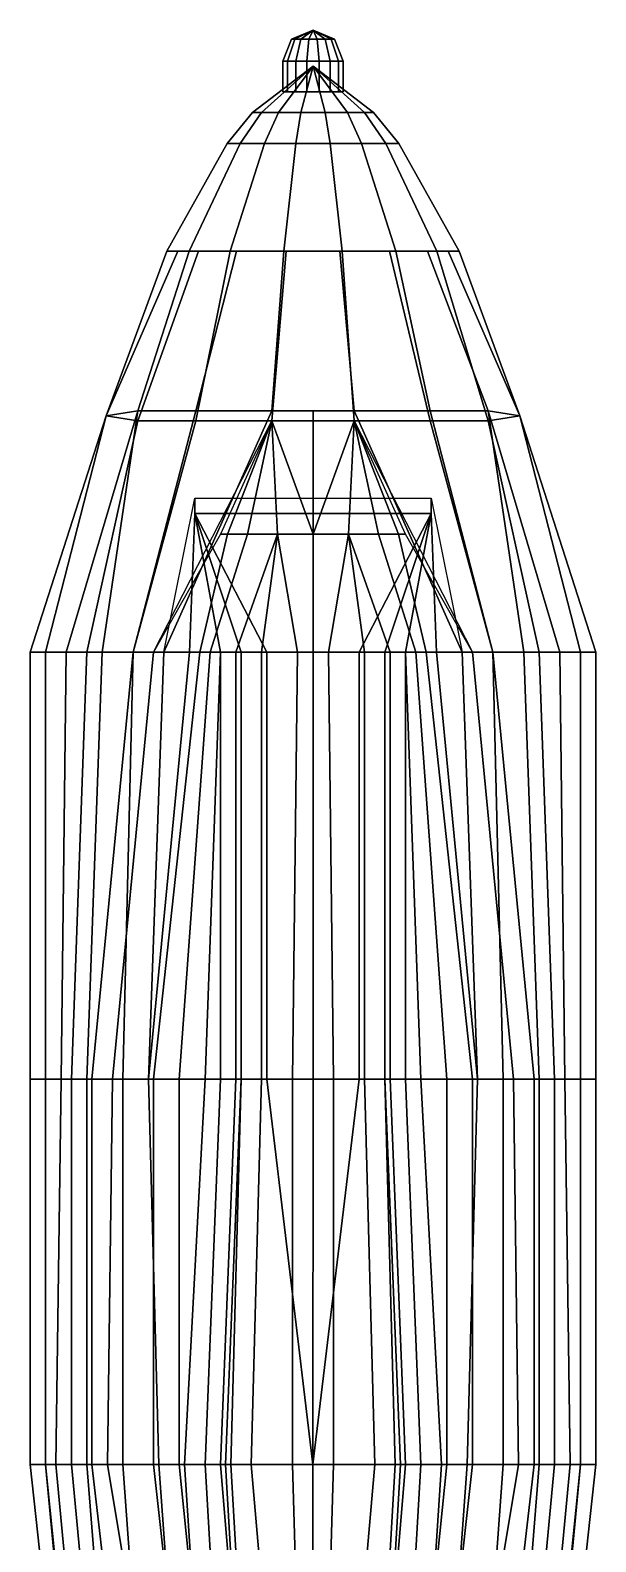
# Model space of a CAD drawing. Extents: x -0.55 to 0.55, y -2.94 to 2.94.
# Drawn here: x -0.55 to 0.55, y 0 to 2.94 of the extents above; entities that cross this region are included whole.
import ezdxf

# ---------------------------------------------------------------- set-up
doc = ezdxf.new("R2010")
doc.units = 0
doc.layers.get('0').update_dxf_attribs({"linetype": 'CONTINUOUS'})

msp = doc.modelspace()

# ---------------------------------------------------------------- linework, layer by layer
for points in [[(3e-16, 2.939999999999999, 0.0500000000000007), (-0.0416111953596642, 2.922426406871194, 0.0417230186215125), (-0.0352762680725806, 2.922426406871194, 0.0735708487516131), (3e-16, 2.939999999999999, 0.0500000000000007)], [(3e-16, 2.939999999999999, 0.0500000000000007), (-0.0235708487516132, 2.922426406871194, 0.0147237319274201), (-0.0416111953596642, 2.922426406871194, 0.0417230186215125), (3e-16, 2.939999999999999, 0.0500000000000007)], [(3e-16, 2.939999999999999, 0.0500000000000007), (-0.0352762680725806, 2.922426406871194, 0.0735708487516131), (-0.0082769813784876, 2.922426406871194, 0.0916111953596648), (3e-16, 2.939999999999999, 0.0500000000000007)], [(3e-16, 2.939999999999999, 0.0500000000000007), (0.0082769813784888, 2.922426406871194, 0.0083888046403366), (-0.0235708487516132, 2.922426406871194, 0.0147237319274201), (3e-16, 2.939999999999999, 0.0500000000000007)], [(3e-16, 2.939999999999999, 0.0500000000000007), (-0.0082769813784876, 2.922426406871194, 0.0916111953596648), (0.0235708487516134, 2.922426406871194, 0.0852762680725832), (-1e-16, 2.939999999999999, 0.0500000000000025)], [(-1e-16, 2.939999999999999, 0.0500000000000025), (0.0235708487516134, 2.922426406871194, 0.0852762680725832), (0.0416111953596649, 2.922426406871194, 0.0582769813784889), (3e-16, 2.939999999999999, 0.0500000000000007)], [(3e-16, 2.939999999999999, 0.0500000000000007), (0.0416111953596649, 2.922426406871194, 0.0582769813784889), (0.0352762680725817, 2.922426406871194, 0.0264291512483865), (6e-16, 2.939999999999999, 0.0499999999999989)], [(6e-16, 2.939999999999999, 0.0499999999999989), (0.0352762680725817, 2.922426406871194, 0.0264291512483865), (0.0082769813784888, 2.922426406871194, 0.0083888046403366), (3e-16, 2.939999999999999, 0.0500000000000007)], [(-0.0416111953596642, 2.922426406871194, 0.0417230186215125), (-0.0588471168241934, 2.88, 0.0382945806790325), (-0.0498881767381517, 2.88, 0.0833342139811766), (-0.0352762680725806, 2.922426406871194, 0.0735708487516131)], [(-0.0235708487516132, 2.922426406871194, 0.0147237319274201), (-0.0333342139811758, 2.88, 0.0001118232618484), (-0.0588471168241934, 2.88, 0.0382945806790325), (-0.0416111953596642, 2.922426406871194, 0.0417230186215125)], [(-0.0352762680725806, 2.922426406871194, 0.0735708487516131), (-0.0498881767381517, 2.88, 0.0833342139811766), (-0.0117054193209673, 2.88, 0.1088471168241938), (-0.0082769813784876, 2.922426406871194, 0.0916111953596648)], [(0.0082769813784888, 2.922426406871194, 0.0083888046403366), (0.0117054193209682, 2.88, -0.0088471168241941), (-0.0333342139811758, 2.88, 0.0001118232618484), (-0.0235708487516132, 2.922426406871194, 0.0147237319274201)], [(-0.0082769813784876, 2.922426406871194, 0.0916111953596648), (-0.0117054193209673, 2.88, 0.1088471168241938), (0.033334213981176, 2.88, 0.0998881767381548), (0.0235708487516134, 2.922426406871194, 0.0852762680725832)], [(0.0352762680725817, 2.922426406871194, 0.0264291512483865), (0.0498881767381528, 2.88, 0.0166657860188249), (0.0117054193209682, 2.88, -0.0088471168241941), (0.0082769813784888, 2.922426406871194, 0.0083888046403366)], [(0.0235708487516134, 2.922426406871194, 0.0852762680725832), (0.033334213981176, 2.88, 0.0998881767381548), (0.0588471168241941, 2.88, 0.061705419320969), (0.0416111953596649, 2.922426406871194, 0.0582769813784889)], [(0.0416111953596649, 2.922426406871194, 0.0582769813784889), (0.0588471168241941, 2.88, 0.061705419320969), (0.0498881767381528, 2.88, 0.0166657860188249), (0.0352762680725817, 2.922426406871194, 0.0264291512483865)], [(3e-16, 2.870000000000002, 0.0500000000000007), (-0.099949426205645, 2.780000000000002, -0.0167840714629026), (-0.1178983868523821, 2.780000000000002, 0.0734514472390515), (3e-16, 2.870000000000002, 0.0500000000000007)], [(3e-16, 2.870000000000002, 0.0500000000000007), (-0.1178983868523821, 2.780000000000002, 0.0734514472390515), (-0.0667840714629037, 2.780000000000002, 0.1499494262056462), (3e-16, 2.870000000000002, 0.0500000000000007)], [(3e-16, 2.870000000000002, 0.0500000000000007), (-0.0234514472390498, 2.780000000000002, -0.0678983868523808), (-0.099949426205645, 2.780000000000002, -0.0167840714629026), (3e-16, 2.870000000000002, 0.0500000000000007)], [(3e-16, 2.870000000000002, 0.0500000000000007), (-0.0667840714629037, 2.780000000000002, 0.1499494262056462), (0.0234514472390502, 2.780000000000002, 0.1678983868523822), (3e-16, 2.870000000000002, 0.0500000000000007)], [(-0.0588471168241934, 2.820000000000002, 0.061705419320969), (-0.0333342139811758, 2.820000000000002, 0.099888176738153), (-0.0333342139811758, 2.88, 0.099888176738153), (-0.0588471168241934, 2.88, 0.061705419320969)], [(-0.0498881767381526, 2.820000000000002, 0.0166657860188231), (-0.0588471168241934, 2.820000000000002, 0.061705419320969), (-0.0588471168241934, 2.88, 0.061705419320969), (-0.0498881767381526, 2.88, 0.0166657860188231)], [(-0.0117054193209675, 2.820000000000002, -0.0088471168241941), (-0.0498881767381526, 2.820000000000002, 0.0166657860188231), (-0.0498881767381526, 2.88, 0.0166657860188231), (-0.0117054193209675, 2.88, -0.0088471168241941)], [(-0.0333342139811758, 2.820000000000002, 0.099888176738153), (0.0117054193209681, 2.820000000000002, 0.1088471168241956), (0.0117054193209682, 2.88, 0.1088471168241956), (-0.0333342139811758, 2.88, 0.099888176738153)], [(3e-16, 2.870000000000002, 0.0500000000000007), (0.0667840714629043, 2.780000000000002, -0.0499494262056448), (-0.0234514472390498, 2.780000000000002, -0.0678983868523808), (3e-16, 2.870000000000002, 0.0500000000000007)], [(0.0333342139811764, 2.820000000000002, 0.0001118232618467), (-0.0117054193209675, 2.820000000000002, -0.0088471168241941), (-0.0117054193209675, 2.88, -0.0088471168241941), (0.0333342139811764, 2.88, 0.0001118232618467)], [(3e-16, 2.870000000000002, 0.0500000000000007), (0.1178983868523827, 2.780000000000002, 0.0265485527609499), (0.0667840714629043, 2.780000000000002, -0.0499494262056448), (3e-16, 2.870000000000002, 0.0500000000000007)], [(3e-16, 2.870000000000002, 0.0500000000000007), (0.0234514472390502, 2.780000000000002, 0.1678983868523822), (0.0999494262056456, 2.780000000000002, 0.116784071462904), (3e-16, 2.870000000000002, 0.0500000000000007)], [(3e-16, 2.870000000000002, 0.0500000000000007), (0.0999494262056456, 2.780000000000002, 0.116784071462904), (0.1178983868523827, 2.780000000000002, 0.0265485527609499), (3e-16, 2.870000000000002, 0.0500000000000007)], [(0.0117054193209681, 2.820000000000002, 0.1088471168241956), (0.0498881767381533, 2.820000000000002, 0.0833342139811766), (0.0498881767381533, 2.88, 0.0833342139811766), (0.0117054193209682, 2.88, 0.1088471168241956)], [(0.0588471168241941, 2.820000000000002, 0.0382945806790325), (0.0333342139811764, 2.820000000000002, 0.0001118232618467), (0.0333342139811764, 2.88, 0.0001118232618467), (0.0588471168241941, 2.88, 0.0382945806790325)], [(0.0498881767381533, 2.820000000000002, 0.0833342139811766), (0.0588471168241941, 2.820000000000002, 0.0382945806790325), (0.0588471168241941, 2.88, 0.0382945806790325), (0.0498881767381533, 2.88, 0.0833342139811766)], [(-0.099949426205645, 2.780000000000002, -0.0167840714629026), (-0.1413498340914327, 2.719999999999997, -0.04444693961333), (-0.166733497668549, 2.719999999999997, 0.0831653547427429), (-0.1178983868523821, 2.780000000000002, 0.0734514472390515)], [(-0.1178983868523821, 2.780000000000002, 0.0734514472390515), (-0.166733497668549, 2.719999999999997, 0.0831653547427429), (-0.0944469396133322, 2.719999999999997, 0.1913498340914348), (-0.0667840714629037, 2.780000000000002, 0.1499494262056462)], [(-0.0234514472390498, 2.780000000000002, -0.0678983868523808), (-0.0331653547427414, 2.719999999999997, -0.1167334976685481), (-0.1413498340914327, 2.719999999999997, -0.04444693961333), (-0.099949426205645, 2.780000000000002, -0.0167840714629026)], [(-0.0667840714629037, 2.780000000000002, 0.1499494262056462), (-0.0944469396133322, 2.719999999999997, 0.1913498340914348), (0.0331653547427421, 2.719999999999997, 0.2167334976685495), (0.0234514472390502, 2.780000000000002, 0.1678983868523822)], [(0.0667840714629043, 2.780000000000002, -0.0499494262056448), (0.0944469396133328, 2.719999999999997, -0.0913498340914334), (-0.0331653547427414, 2.719999999999997, -0.1167334976685481), (-0.0234514472390498, 2.780000000000002, -0.0678983868523808)], [(0.0234514472390502, 2.780000000000002, 0.1678983868523822), (0.0331653547427421, 2.719999999999997, 0.2167334976685495), (0.1413498340914335, 2.719999999999997, 0.1444469396133332), (0.0999494262056456, 2.780000000000002, 0.116784071462904)], [(0.1178983868523827, 2.780000000000002, 0.0265485527609499), (0.1667334976685496, 2.719999999999997, 0.0168346452572585), (0.0944469396133328, 2.719999999999997, -0.0913498340914334), (0.0667840714629043, 2.780000000000002, -0.0499494262056448)], [(0.0999494262056456, 2.780000000000002, 0.116784071462904), (0.1413498340914335, 2.719999999999997, 0.1444469396133332), (0.1667334976685496, 2.719999999999997, 0.0168346452572585), (0.1178983868523827, 2.780000000000002, 0.0265485527609499)], [(-0.2844277313169365, 2.509999999999999, 0.1065761933846776), (-0.1611153675756844, 2.509999999999999, 0.2911261875677393), (-0.0944469396133324, 2.72, 0.191349834091433), (-0.166733497668549, 2.72, 0.0831653547427429)], [(-0.2411261875677381, 2.509999999999999, -0.1111153675756835), (-0.2844277313169365, 2.509999999999999, 0.1065761933846776), (-0.166733497668549, 2.72, 0.0831653547427429), (-0.1413498340914322, 2.72, -0.04444693961333)], [(-0.0565761933846768, 2.509999999999999, -0.2344277313169361), (-0.2411261875677381, 2.509999999999999, -0.1111153675756835), (-0.1413498340914322, 2.72, -0.04444693961333), (-0.0331653547427414, 2.72, -0.1167334976685481)], [(-0.1611153675756844, 2.509999999999999, 0.2911261875677393), (0.0565761933846772, 2.509999999999999, 0.3344277313169375), (0.0331653547427421, 2.72, 0.2167334976685495), (-0.0944469396133324, 2.72, 0.191349834091433)], [(0.1611153675756847, 2.509999999999999, -0.1911261875677379), (-0.0565761933846768, 2.509999999999999, -0.2344277313169361), (-0.0331653547427414, 2.72, -0.1167334976685481), (0.0944469396133328, 2.72, -0.0913498340914316)], [(0.0565761933846772, 2.509999999999999, 0.3344277313169375), (0.2411261875677384, 2.509999999999999, 0.2111153675756849), (0.1413498340914328, 2.72, 0.1444469396133314), (0.0331653547427421, 2.72, 0.2167334976685495)], [(0.2844277313169373, 2.509999999999999, -0.0065761933846762), (0.1611153675756847, 2.509999999999999, -0.1911261875677379), (0.0944469396133328, 2.72, -0.0913498340914316), (0.1667334976685496, 2.72, 0.0168346452572585)], [(0.2411261875677384, 2.509999999999999, 0.2111153675756849), (0.2844277313169373, 2.509999999999999, -0.0065761933846762), (0.1667334976685496, 2.72, 0.0168346452572585), (0.1413498340914328, 2.72, 0.1444469396133314)], [(-0.4021219649653242, 2.189999999999999, 0.1299870320266141), (-0.3409025410440433, 2.180000000000001, 0.2777837955380367), (-0.2227715494463105, 2.509999999999999, 0.1988511904762085), (-0.2844277313169365, 2.509999999999999, 0.1065761933846776)], [(-0.3409025410440436, 2.200000000000001, -0.177783795538037), (-0.402121964965324, 2.189999999999999, -0.0299870320266127), (-0.2627769594423372, 2.509999999999999, -0.0022695870955047), (-0.2411261875677381, 2.509999999999999, -0.1111153675756835)], [(-0.402121964965324, 2.189999999999999, -0.0299870320266127), (-0.4021219649653242, 2.189999999999999, 0.1299870320266141), (-0.2844277313169365, 2.509999999999999, 0.1065761933846776), (-0.2627769594423372, 2.509999999999999, -0.0022695870955047)], [(-0.3409025410440433, 2.180000000000001, 0.2777837955380367), (-0.2277837955380366, 2.180000000000001, 0.3909025410440439), (-0.1611153675756844, 2.509999999999999, 0.2911261875677393), (-0.2227715494463105, 2.509999999999999, 0.1988511904762085)], [(-0.2277837955380368, 2.200000000000001, -0.2909025410440424), (-0.3409025410440436, 2.200000000000001, -0.177783795538037), (-0.2411261875677381, 2.509999999999999, -0.1111153675756835), (-0.1488511904762075, 2.509999999999999, -0.1727715494463098)], [(-0.2277837955380366, 2.180000000000001, 0.3909025410440439), (-0.0799870320266125, 2.180000000000001, 0.4521219649653237), (-0.0522695870955036, 2.509999999999999, 0.3127769594423384), (-0.1611153675756844, 2.509999999999999, 0.2911261875677393)], [(-0.0799870320266125, 2.200000000000001, -0.352121964965324), (-0.2277837955380368, 2.200000000000001, -0.2909025410440424), (-0.1488511904762075, 2.509999999999999, -0.1727715494463098), (-0.0565761933846768, 2.509999999999999, -0.2344277313169361)], [(-0.0799870320266125, 2.180000000000001, 0.4521219649653237), (0.0799870320266128, 2.180000000000001, 0.4521219649653255), (0.0565761933846772, 2.509999999999999, 0.3344277313169375), (-0.0522695870955036, 2.509999999999999, 0.3127769594423384)], [(0.079987032026613, 2.200000000000001, -0.3521219649653222), (-0.0799870320266125, 2.200000000000001, -0.352121964965324), (-0.0565761933846768, 2.509999999999999, -0.2344277313169361), (0.052269587095504, 2.509999999999999, -0.212776959442337)], [(0.2277837955380371, 2.200000000000001, -0.2909025410440442), (0.079987032026613, 2.200000000000001, -0.3521219649653222), (0.052269587095504, 2.509999999999999, -0.212776959442337), (0.1611153675756847, 2.509999999999999, -0.1911261875677379)], [(0.0799870320266128, 2.180000000000001, 0.4521219649653255), (0.2277837955380369, 2.180000000000001, 0.3909025410440439), (0.1488511904762078, 2.509999999999999, 0.2727715494463112), (0.0565761933846772, 2.509999999999999, 0.3344277313169375)], [(0.2277837955380369, 2.180000000000001, 0.3909025410440439), (0.3409025410440436, 2.180000000000001, 0.2777837955380367), (0.2411261875677384, 2.509999999999999, 0.2111153675756849), (0.1488511904762078, 2.509999999999999, 0.2727715494463112)], [(0.3409025410440441, 2.200000000000001, -0.1777837955380352), (0.2277837955380371, 2.200000000000001, -0.2909025410440442), (0.1611153675756847, 2.509999999999999, -0.1911261875677379), (0.222771549446311, 2.509999999999999, -0.0988511904762071)], [(0.4021219649653248, 2.189999999999999, -0.0299870320266127), (0.3409025410440441, 2.200000000000001, -0.1777837955380352), (0.222771549446311, 2.509999999999999, -0.0988511904762071), (0.2844277313169373, 2.509999999999999, -0.0065761933846762)], [(0.3409025410440436, 2.180000000000001, 0.2777837955380367), (0.4021219649653248, 2.189999999999999, 0.1299870320266141), (0.2627769594423377, 2.509999999999999, 0.1022695870955061), (0.2411261875677384, 2.509999999999999, 0.2111153675756849)], [(0.4021219649653248, 2.189999999999999, 0.1299870320266141), (0.4021219649653248, 2.189999999999999, -0.0299870320266127), (0.2844277313169373, 2.509999999999999, -0.0065761933846762), (0.2627769594423377, 2.509999999999999, 0.1022695870955061)], [(-0.55, 1.730000000000002, -0.0599999999999987), (-0.55, 1.730000000000002, 0.0200000000000014), (-0.402121964965324, 2.189999999999999, 0.1300000000000008), (-0.402121964965324, 2.189999999999999, -0.0299870320266127)], [(-0.55, 1.730000000000002, 0.0200000000000014), (-0.5199999999999998, 1.730000000000002, 0.1600000000000019), (-0.402121964965324, 2.189999999999999, 0.1299870320266141)], [(-0.5199999999999998, 1.730000000000002, -0.1699999999999981), (-0.55, 1.730000000000002, -0.0599999999999987), (-0.402121964965324, 2.189999999999999, -0.0299870320266127)], [(-0.4800000000000003, 1.730000000000002, -0.2499999999999982), (-0.5199999999999998, 1.730000000000002, -0.1699999999999981), (-0.402121964965324, 2.189999999999999, -0.0299870320266127), (-0.3409025410440433, 2.200000000000001, -0.1777837955380352)], [(-0.5199999999999998, 1.730000000000002, 0.1600000000000019), (-0.4399999999999994, 1.730000000000002, 0.3100000000000023), (-0.3409025410440433, 2.180000000000001, 0.2777837955380367), (-0.402121964965324, 2.189999999999999, 0.1300000000000008)], [(-0.41, 1.730000000000002, -0.3499999999999979), (-0.4800000000000003, 1.730000000000002, -0.2499999999999982), (-0.3409025410440433, 2.200000000000001, -0.1777837955380352)], [(-0.4399999999999994, 1.730000000000002, 0.3100000000000023), (-0.3499999999999994, 1.730000000000002, 0.4000000000000022), (-0.2277837955380361, 2.180000000000001, 0.3909025410440439), (-0.3409025410440433, 2.180000000000001, 0.2777837955380367)], [(-0.3499999999999994, 1.730000000000002, -0.3999999999999986), (-0.41, 1.730000000000002, -0.3499999999999979), (-0.3409025410440433, 2.200000000000001, -0.1777837955380352), (-0.2277837955380366, 2.200000000000001, -0.2909025410440442)], [(-0.2899999999999998, 1.730000000000002, -0.4399999999999978), (-0.3499999999999994, 1.730000000000002, -0.3999999999999986), (-0.2277837955380366, 2.200000000000001, -0.2909025410440442), (-0.0799870320266127, 2.200000000000001, -0.3521219649653222)], [(-0.3499999999999994, 1.730000000000002, 0.4000000000000022), (-0.3100000000000003, 1.730000000000002, 0.4300000000000015), (-0.0799870320266123, 2.180000000000001, 0.4521219649653255), (-0.2277837955380361, 2.180000000000001, 0.3909025410440439)], [(2e-16, 1.730000000000002, -0.4999999999999978), (-0.2899999999999998, 1.730000000000002, -0.4399999999999973), (-0.0799870320266127, 2.200000000000001, -0.3521219649653218), (3e-16, 2.200000000000001, -0.3521219649653218)], [(-0.1662983158520314, 1.960000000000002, 0.4988830178257154), (-0.1662983158520314, 1.960000000000002, 0.4988830178257154), (-0.079987032026797, 2.179999999999639, 0.4521219649653077), (-0.1799999999999998, 1.960000000000002, 0.4299999999999998)], [(-0.1272792206135783, 1.960000000000002, 0.5572792206135784), (-0.1272792206135783, 1.960000000000002, 0.5572792206135784), (-0.0799870320266008, 2.18000000000014, 0.4521219649652651), (-0.1662983158520314, 1.960000000000002, 0.4988830178257154)], [(-0.0688830178257159, 1.960000000000002, 0.5962983158520317), (-0.0688830178257159, 1.960000000000002, 0.5962983158520317), (-0.0799870320266111, 2.179999999999973, 0.452121964965345), (-0.1272792206135783, 1.960000000000002, 0.5572792206135784)], [(2e-16, 1.960000000000002, 0.6099999999999995), (2e-16, 1.960000000000002, 0.6099999999999995), (0.0799870320266127, 2.180000000000001, 0.4521219649653255), (-0.0799870320266125, 2.180000000000001, 0.4521219649653237)], [(2e-16, 1.960000000000002, 0.6099999999999995), (2e-16, 1.960000000000002, 0.6099999999999995), (-0.0799870320266125, 2.180000000000001, 0.4521219649653255), (-0.068883017825716, 1.960000000000002, 0.5962983158520317)], [(0.2900000000000004, 1.730000000000002, -0.4399999999999973), (4e-16, 1.730000000000002, -0.4999999999999978), (3e-16, 2.200000000000001, -0.3521219649653218), (0.079987032026613, 2.200000000000001, -0.3521219649653218)], [(0.0688830178257164, 1.960000000000002, 0.5962983158520317), (0.0688830178257164, 1.960000000000002, 0.5962983158520317), (0.0799870320266128, 2.180000000000001, 0.4521219649653255), (2e-16, 1.960000000000002, 0.6099999999999995)], [(0.1272792206135788, 1.960000000000002, 0.5572792206135784), (0.1272792206135788, 1.960000000000002, 0.5572792206135784), (0.0799870320266128, 2.180000000000001, 0.4521219649653255), (0.0688830178257163, 1.960000000000002, 0.5962983158520317)], [(0.35, 1.730000000000002, -0.3999999999999986), (0.2900000000000004, 1.730000000000002, -0.4399999999999978), (0.079987032026613, 2.200000000000001, -0.3521219649653222), (0.2277837955380371, 2.200000000000001, -0.2909025410440442)], [(0.2277837955380363, 2.180000000000001, 0.3909025410440439), (0.0799870320266128, 2.180000000000001, 0.4521219649653255), (0.3100000000000009, 1.730000000000002, 0.4300000000000015), (0.35, 1.730000000000002, 0.4000000000000022)], [(0.1662983158520318, 1.960000000000002, 0.4988830178257154), (0.1662983158520318, 1.960000000000002, 0.4988830178257154), (0.0799870320266128, 2.180000000000001, 0.4521219649653255), (0.1272792206135788, 1.960000000000002, 0.5572792206135784)], [(0.1800000000000002, 1.960000000000002, 0.4299999999999998), (0.1800000000000002, 1.960000000000002, 0.4299999999999998), (0.0799870320266128, 2.180000000000001, 0.4521219649653255), (0.1662983158520318, 1.960000000000002, 0.4988830178257154)], [(0.4100000000000005, 1.730000000000002, -0.3499999999999979), (0.35, 1.730000000000002, -0.3999999999999986), (0.2277837955380371, 2.200000000000001, -0.2909025410440442), (0.3409025410440441, 2.200000000000001, -0.1777837955380352)], [(0.3409025410440436, 2.180000000000001, 0.2777837955380367), (0.2277837955380369, 2.180000000000001, 0.3909025410440439), (0.35, 1.730000000000002, 0.4000000000000022), (0.4399999999999999, 1.730000000000002, 0.3100000000000023)], [(0.4800000000000008, 1.730000000000002, -0.2499999999999982), (0.4100000000000005, 1.730000000000002, -0.3499999999999979), (0.3409025410440441, 2.200000000000001, -0.1777837955380352)], [(0.3409025410440441, 2.200000000000001, -0.1777837955380352), (0.4021219649653248, 2.189999999999999, -0.0299870320266127), (0.5200000000000001, 1.730000000000002, -0.1699999999999981), (0.4800000000000008, 1.730000000000002, -0.2499999999999982)], [(0.4021219649653248, 2.189999999999999, 0.1300000000000008), (0.3409025410440436, 2.180000000000001, 0.2777837955380367), (0.4399999999999999, 1.730000000000002, 0.3100000000000023), (0.5200000000000001, 1.730000000000002, 0.1600000000000019)], [(0.4021219649653248, 2.189999999999999, -0.0299870320266127), (0.4021219649653248, 2.189999999999999, 0.1299870320266141), (0.5500000000000003, 1.730000000000002, 0.0200000000000014), (0.5500000000000003, 1.730000000000002, -0.0599999999999987)], [(0.4021219649653248, 2.189999999999999, 0.1300000000000008), (0.4021219649653248, 2.189999999999999, 0.1300000000000008), (0.5200000000000001, 1.730000000000002, 0.1600000000000019), (0.5500000000000003, 1.730000000000002, 0.0200000000000014)], [(0.4021219649653248, 2.189999999999999, -0.0299870320266127), (0.4021219649653248, 2.189999999999999, -0.0299870320266127), (0.5500000000000003, 1.730000000000002, -0.0599999999999987), (0.5200000000000001, 1.730000000000002, -0.1699999999999981)], [(-0.3099999999999998, 1.730000000000002, 0.4299999999999998), (-0.2199999999999994, 1.730000000000002, 0.5900000000000017), (-0.1662983158520314, 1.960000000000002, 0.4988830178257154), (-0.1799999999999998, 1.960000000000002, 0.4299999999999998)], [(-0.2199999999999994, 1.730000000000002, 0.5900000000000017), (-0.1999999999999989, 1.730000000000002, 0.620000000000001), (-0.1272792206135783, 1.960000000000002, 0.5572792206135784), (-0.1662983158520314, 1.960000000000002, 0.4988830178257154)], [(-0.1999999999999989, 1.730000000000002, 0.620000000000001), (-0.1499999999999991, 1.730000000000002, 0.660000000000002), (-0.068883017825716, 1.960000000000002, 0.5962983158520317), (-0.1272792206135783, 1.960000000000002, 0.5572792206135784)], [(-0.1499999999999991, 1.730000000000002, 0.660000000000002), (-0.0999999999999993, 1.730000000000002, 0.6800000000000015), (-0.068883017825716, 1.960000000000002, 0.5962983158520317)], [(-0.0999999999999993, 1.730000000000002, 0.6800000000000015), (-0.029999999999999, 1.730000000000002, 0.7000000000000011), (-0.068883017825716, 1.960000000000002, 0.5962983158520317)], [(-0.029999999999999, 1.730000000000002, 0.7000000000000011), (4e-16, 1.730000000000002, 0.7000000000000011), (2e-16, 1.960000000000002, 0.6099999999999995), (-0.068883017825716, 1.960000000000002, 0.5962983158520317)], [(4e-16, 1.730000000000002, 0.7000000000000011), (0.0299999999999997, 1.730000000000002, 0.7000000000000011), (0.0688830178257164, 1.960000000000002, 0.5962983158520317), (2e-16, 1.960000000000002, 0.6099999999999995)], [(0.0299999999999997, 1.730000000000002, 0.7000000000000011), (0.1, 1.730000000000002, 0.6800000000000015), (0.0688830178257164, 1.960000000000002, 0.5962983158520317)], [(0.1499999999999998, 1.730000000000002, 0.660000000000002), (0.1999999999999996, 1.730000000000002, 0.620000000000001), (0.1272792206135788, 1.960000000000002, 0.5572792206135784), (0.0688830178257164, 1.960000000000002, 0.5962983158520317)], [(0.1, 1.730000000000002, 0.6800000000000015), (0.1499999999999998, 1.730000000000002, 0.660000000000002), (0.0688830178257164, 1.960000000000002, 0.5962983158520317)], [(0.1999999999999996, 1.730000000000002, 0.620000000000001), (0.2200000000000001, 1.730000000000002, 0.5900000000000017), (0.1662983158520318, 1.960000000000002, 0.4988830178257154), (0.1272792206135788, 1.960000000000002, 0.5572792206135784)], [(0.2200000000000001, 1.730000000000002, 0.5900000000000017), (0.3100000000000002, 1.730000000000002, 0.4299999999999998), (0.1800000000000002, 1.960000000000002, 0.4299999999999998), (0.1662983158520318, 1.960000000000002, 0.4988830178257154)], [(-0.5499999999999998, 0.9000000000000021, 0.0200000000000014), (-0.5199999999999995, 0.9000000000000021, 0.1600000000000019), (-0.5199999999999992, 1.730000000000002, 0.1600000000000019), (-0.5499999999999994, 1.730000000000002, 0.0200000000000014)], [(-0.5200000000000004, 0.9000000000000021, -0.2699999999999978), (-0.5499999999999998, 0.9000000000000021, -0.0599999999999987), (-0.5499999999999994, 1.730000000000002, -0.0599999999999987), (-0.5199999999999992, 1.730000000000002, -0.1699999999999981)], [(-0.5499999999999998, 0.9000000000000021, -0.0599999999999987), (-0.5499999999999998, 0.9000000000000021, 0.0200000000000014), (-0.5499999999999994, 1.730000000000002, 0.0200000000000014), (-0.5499999999999994, 1.730000000000002, -0.0599999999999987)], [(-0.4900000000000001, 0.9000000000000021, -0.3499999999999979), (-0.5200000000000004, 0.9000000000000021, -0.2699999999999978), (-0.5199999999999992, 1.730000000000002, -0.1699999999999981), (-0.4800000000000001, 1.730000000000002, -0.2499999999999982)], [(-0.5199999999999995, 0.9000000000000021, 0.1600000000000019), (-0.4700000000000005, 0.9000000000000021, 0.3100000000000023), (-0.4399999999999992, 1.730000000000002, 0.3100000000000023), (-0.5199999999999992, 1.730000000000002, 0.1600000000000019)], [(-0.4400000000000003, 0.9000000000000021, -0.4099999999999984), (-0.4900000000000001, 0.9000000000000021, -0.3499999999999979), (-0.4800000000000001, 1.730000000000002, -0.2499999999999982), (-0.4099999999999998, 1.730000000000002, -0.3499999999999979)], [(-0.4700000000000005, 0.9000000000000021, 0.3100000000000023), (-0.4299999999999996, 0.9000000000000021, 0.3600000000000012), (-0.3499999999999992, 1.730000000000002, 0.4000000000000022), (-0.4399999999999992, 1.730000000000002, 0.3100000000000023)], [(-0.3699999999999999, 0.9000000000000021, -0.4699999999999989), (-0.4400000000000003, 0.9000000000000021, -0.4099999999999984), (-0.4099999999999998, 1.730000000000002, -0.3499999999999979), (-0.3499999999999992, 1.730000000000002, -0.3999999999999986)], [(-0.4299999999999996, 0.9000000000000021, 0.3600000000000012), (-0.3900000000000004, 0.9000000000000021, 0.4300000000000015), (-0.3100000000000001, 1.730000000000002, 0.4300000000000015), (-0.3499999999999992, 1.730000000000002, 0.4000000000000022)], [(-0.3499999999999992, 1.730000000000002, -0.3999999999999986), (-0.2899999999999996, 1.730000000000002, -0.4399999999999978), (-0.3200000000000001, 0.9000000000000021, -0.4999999999999983), (-0.3699999999999999, 0.9000000000000021, -0.4699999999999989)], [(0.3700000000000003, 0.9000000000000021, -0.4699999999999989), (0.3200000000000005, 0.9000000000000021, -0.4999999999999983), (0.2900000000000004, 1.730000000000002, -0.4399999999999978), (0.35, 1.730000000000002, -0.3999999999999986)], [(0.35, 1.730000000000002, 0.4000000000000022), (0.3100000000000009, 1.730000000000002, 0.4300000000000015), (0.3900000000000007, 0.9000000000000021, 0.4300000000000015), (0.4299999999999999, 0.9000000000000021, 0.3600000000000012)], [(0.35, 1.730000000000002, -0.3999999999999986), (0.4100000000000005, 1.730000000000002, -0.3499999999999979), (0.4400000000000006, 0.9000000000000021, -0.4099999999999984), (0.3700000000000003, 0.9000000000000021, -0.4699999999999989)], [(0.4399999999999999, 1.730000000000002, 0.3100000000000023), (0.35, 1.730000000000002, 0.4000000000000022), (0.4299999999999999, 0.9000000000000021, 0.3600000000000012), (0.4700000000000009, 0.9000000000000021, 0.3100000000000023)], [(0.4100000000000005, 1.730000000000002, -0.3499999999999979), (0.4800000000000008, 1.730000000000002, -0.2499999999999982), (0.4900000000000004, 0.9000000000000021, -0.3499999999999979), (0.4400000000000006, 0.9000000000000021, -0.4099999999999984)], [(0.5200000000000001, 1.730000000000002, 0.1600000000000019), (0.4399999999999999, 1.730000000000002, 0.3100000000000023), (0.4700000000000009, 0.9000000000000021, 0.3100000000000023), (0.5199999999999997, 0.9000000000000021, 0.1600000000000019)], [(0.4800000000000008, 1.730000000000002, -0.2499999999999982), (0.5200000000000001, 1.730000000000002, -0.1699999999999981), (0.5200000000000006, 0.9000000000000021, -0.2699999999999978), (0.4900000000000004, 0.9000000000000021, -0.3499999999999979)], [(0.5500000000000003, 1.730000000000002, 0.0200000000000014), (0.5200000000000001, 1.730000000000002, 0.1600000000000019), (0.5199999999999997, 0.9000000000000021, 0.1600000000000019), (0.55, 0.9000000000000021, 0.0200000000000014)], [(0.5200000000000001, 1.730000000000002, -0.1699999999999981), (0.5500000000000003, 1.730000000000002, -0.0599999999999987), (0.55, 0.9000000000000021, -0.0599999999999987), (0.5200000000000006, 0.9000000000000021, -0.2699999999999978)], [(0.5500000000000003, 1.730000000000002, -0.0599999999999987), (0.5500000000000003, 1.730000000000002, 0.0200000000000014), (0.55, 0.9000000000000021, 0.0200000000000014), (0.55, 0.9000000000000021, -0.0599999999999987)], [(-0.5500000000000002, 0.1500000000000021, 0.0400000000000009), (-0.5200000000000009, 0.1500000000000021, 0.2400000000000002), (-0.5199999999999995, 0.9000000000000021, 0.1600000000000019), (-0.5500000000000007, 0.9000000000000021, 0.0200000000000014)], [(-0.5200000000000009, 0.1500000000000021, -0.2499999999999982), (-0.5500000000000002, 0.1500000000000021, -0.0399999999999992), (-0.5500000000000007, 0.9000000000000021, -0.0599999999999987), (-0.5200000000000004, 0.9000000000000021, -0.2699999999999978)], [(-0.5500000000000002, 0.1500000000000021, -0.0399999999999992), (-0.5500000000000002, 0.1500000000000021, 0.0400000000000009), (-0.5500000000000007, 0.9000000000000021, 0.0200000000000014), (-0.5500000000000007, 0.9000000000000021, -0.0599999999999987)], [(-0.5000000000000013, 0.1500000000000021, -0.3199999999999985), (-0.5200000000000009, 0.1500000000000021, -0.2499999999999982), (-0.5200000000000004, 0.9000000000000021, -0.2699999999999978), (-0.4900000000000001, 0.9000000000000021, -0.3499999999999979)], [(-0.5200000000000009, 0.1500000000000021, 0.2400000000000002), (-0.4700000000000001, 0.1500000000000021, 0.3300000000000018), (-0.4700000000000005, 0.9000000000000021, 0.3100000000000023), (-0.5199999999999995, 0.9000000000000021, 0.1600000000000019)], [(-0.4400000000000007, 0.1500000000000021, -0.3999999999999986), (-0.5000000000000013, 0.1500000000000021, -0.3199999999999985), (-0.4900000000000001, 0.9000000000000021, -0.3499999999999979), (-0.4400000000000003, 0.9000000000000021, -0.4099999999999984)], [(-0.4700000000000001, 0.1500000000000021, 0.3300000000000018), (-0.43, 0.1500000000000021, 0.370000000000001), (-0.4299999999999996, 0.9000000000000021, 0.3600000000000012), (-0.4700000000000005, 0.9000000000000021, 0.3100000000000023)], [(-0.3700000000000004, 0.1500000000000021, -0.4599999999999991), (-0.4400000000000007, 0.1500000000000021, -0.3999999999999986), (-0.4400000000000003, 0.9000000000000021, -0.4099999999999984), (-0.3699999999999999, 0.9000000000000021, -0.4699999999999989)], [(-0.43, 0.1500000000000021, 0.370000000000001), (-0.3999999999999997, 0.1500000000000021, 0.4000000000000004), (-0.3900000000000004, 0.9000000000000021, 0.4300000000000015), (-0.4299999999999996, 0.9000000000000021, 0.3600000000000012)], [(-0.3699999999999999, 0.9000000000000021, -0.4699999999999989), (-0.3200000000000001, 0.9000000000000021, -0.4999999999999983), (-0.3000000000000001, 0.1500000000000021, -0.4999999999999983), (-0.3700000000000004, 0.1500000000000021, -0.4599999999999991)], [(0.3700000000000001, 0.1500000000000021, -0.4599999999999991), (0.2999999999999998, 0.1500000000000021, -0.4999999999999983), (0.3200000000000005, 0.9000000000000021, -0.4999999999999983), (0.3700000000000003, 0.9000000000000021, -0.4699999999999989)], [(0.3700000000000003, 0.9000000000000021, -0.4699999999999989), (0.4400000000000006, 0.9000000000000021, -0.4099999999999984), (0.4400000000000003, 0.1500000000000021, -0.3999999999999986), (0.3700000000000001, 0.1500000000000021, -0.4599999999999991)], [(0.4299999999999999, 0.9000000000000021, 0.3600000000000012), (0.3900000000000007, 0.9000000000000021, 0.4300000000000015), (0.3999999999999994, 0.1500000000000021, 0.4000000000000004), (0.4299999999999997, 0.1500000000000021, 0.370000000000001)], [(0.4700000000000009, 0.9000000000000021, 0.3100000000000023), (0.4299999999999999, 0.9000000000000021, 0.3600000000000012), (0.4299999999999997, 0.1500000000000021, 0.370000000000001), (0.4699999999999997, 0.1500000000000021, 0.3300000000000018)], [(0.4400000000000006, 0.9000000000000021, -0.4099999999999984), (0.4900000000000004, 0.9000000000000021, -0.3499999999999979), (0.5000000000000008, 0.1500000000000021, -0.3199999999999985), (0.4400000000000003, 0.1500000000000021, -0.3999999999999986)], [(0.5199999999999997, 0.9000000000000021, 0.1600000000000019), (0.4700000000000009, 0.9000000000000021, 0.3100000000000023), (0.4699999999999997, 0.1500000000000021, 0.3300000000000018), (0.5200000000000004, 0.1500000000000021, 0.2400000000000002)], [(0.4900000000000004, 0.9000000000000021, -0.3499999999999979), (0.5200000000000006, 0.9000000000000021, -0.2699999999999978), (0.5200000000000004, 0.1500000000000021, -0.2499999999999982), (0.5000000000000008, 0.1500000000000021, -0.3199999999999985)], [(0.5500000000000008, 0.9000000000000021, 0.0200000000000014), (0.5199999999999997, 0.9000000000000021, 0.1600000000000019), (0.5200000000000004, 0.1500000000000021, 0.2400000000000002), (0.5499999999999998, 0.1500000000000021, 0.0400000000000009)], [(0.5200000000000006, 0.9000000000000021, -0.2699999999999978), (0.5500000000000008, 0.9000000000000021, -0.0599999999999987), (0.5499999999999998, 0.1500000000000021, -0.0399999999999992), (0.5200000000000004, 0.1500000000000021, -0.2499999999999982)], [(0.5500000000000008, 0.9000000000000021, -0.0599999999999987), (0.5500000000000008, 0.9000000000000021, 0.0200000000000014), (0.5499999999999998, 0.1500000000000021, 0.0400000000000009), (0.5499999999999998, 0.1500000000000021, -0.0399999999999992)], [(1e-16, 0.6099999999999995, 1.200000000000001), (1e-16, 0.6399999999999988, 1.200000000000001), (1e-16, 0.799999999999999, 0.7599999999999998), (1e-16, 0.6999999999999993, 0.75)], [(1e-16, 0.6999999999999993, 0.75), (1e-16, 0.799999999999999, 0.7599999999999998), (1e-16, 0.6399999999999988, 1.200000000000001), (1e-16, 0.6099999999999995, 1.200000000000001)], [(-0.3999999999999983, -1.229999999999995, 0.0100000000000016), (-0.3799999999999987, -1.229999999999995, 0.1000000000000014), (-0.5200000000000009, 0.1500000000000021, 0.2400000000000002), (-0.5500000000000002, 0.1500000000000021, 0.0400000000000009)], [(-0.3900000000000003, -1.229999999999995, -0.1799999999999979), (-0.3999999999999983, -1.229999999999995, -0.1399999999999988), (-0.5500000000000002, 0.1500000000000021, -0.0399999999999992), (-0.5200000000000009, 0.1500000000000021, -0.2499999999999982)], [(-0.3999999999999983, -1.229999999999995, -0.1399999999999988), (-0.3999999999999983, -1.229999999999995, 0.0100000000000016), (-0.5500000000000002, 0.1500000000000021, 0.0400000000000009), (-0.5500000000000002, 0.1500000000000021, -0.0399999999999992)], [(-0.3699999999999989, -1.229999999999995, -0.2399999999999984), (-0.3900000000000003, -1.229999999999995, -0.1799999999999979), (-0.5200000000000009, 0.1500000000000021, -0.2499999999999982), (-0.5000000000000013, 0.1500000000000021, -0.3199999999999985)], [(-0.3799999999999987, -1.229999999999995, 0.1000000000000014), (-0.3399999999999996, -1.229999999999995, 0.1700000000000017), (-0.4700000000000001, 0.1500000000000021, 0.3300000000000018), (-0.5200000000000009, 0.1500000000000021, 0.2400000000000002)], [(-0.329999999999998, -1.229999999999995, -0.2999999999999989), (-0.3699999999999989, -1.229999999999995, -0.2399999999999984), (-0.5000000000000013, 0.1500000000000021, -0.3199999999999985), (-0.4400000000000007, 0.1500000000000021, -0.3999999999999986)], [(-0.3399999999999996, -1.229999999999995, 0.1700000000000017), (-0.2699999999999993, -1.229999999999995, 0.2600000000000016), (-0.43, 0.1500000000000021, 0.370000000000001), (-0.4700000000000001, 0.1500000000000021, 0.3300000000000018)], [(-0.2699999999999993, -1.229999999999995, -0.3499999999999979), (-0.329999999999998, -1.229999999999995, -0.2999999999999989), (-0.4400000000000007, 0.1500000000000021, -0.3999999999999986), (-0.3700000000000004, 0.1500000000000021, -0.4599999999999991)], [(-0.2699999999999993, -1.229999999999995, 0.2600000000000016), (-0.1699999999999996, -1.229999999999995, 0.3200000000000021), (-0.3999999999999997, 0.1500000000000021, 0.4000000000000004), (-0.43, 0.1500000000000021, 0.370000000000001)], [(-0.3700000000000004, 0.1500000000000021, -0.4599999999999991), (-0.3000000000000001, 0.1500000000000021, -0.4999999999999983), (-0.199999999999999, -1.229999999999995, -0.3999999999999986), (-0.2699999999999993, -1.229999999999995, -0.3499999999999979)], [(0.4299999999999997, 0.1500000000000021, 0.370000000000001), (0.3999999999999994, 0.1500000000000021, 0.4000000000000004), (0.1699999999999987, -1.229999999999995, 0.3200000000000021), (0.2699999999999983, -1.229999999999995, 0.2600000000000016)], [(0.2699999999999983, -1.229999999999995, -0.3499999999999979), (0.199999999999998, -1.229999999999995, -0.3999999999999986), (0.2999999999999998, 0.1500000000000021, -0.4999999999999983), (0.3700000000000001, 0.1500000000000021, -0.4599999999999991)], [(0.3700000000000001, 0.1500000000000021, -0.4599999999999991), (0.4400000000000003, 0.1500000000000021, -0.3999999999999986), (0.329999999999997, -1.229999999999995, -0.2999999999999989), (0.2699999999999983, -1.229999999999995, -0.3499999999999979)], [(0.4699999999999997, 0.1500000000000021, 0.3300000000000018), (0.4299999999999997, 0.1500000000000021, 0.370000000000001), (0.2699999999999983, -1.229999999999995, 0.2600000000000016), (0.3399999999999986, -1.229999999999995, 0.1700000000000017)], [(0.4400000000000003, 0.1500000000000021, -0.3999999999999986), (0.5000000000000008, 0.1500000000000021, -0.3199999999999985), (0.3699999999999979, -1.229999999999995, -0.2399999999999984), (0.329999999999997, -1.229999999999995, -0.2999999999999989)], [(0.5200000000000004, 0.1500000000000021, 0.2400000000000002), (0.4699999999999997, 0.1500000000000021, 0.3300000000000018), (0.3399999999999986, -1.229999999999995, 0.1700000000000017), (0.3799999999999977, -1.229999999999995, 0.1000000000000014)], [(0.5000000000000008, 0.1500000000000021, -0.3199999999999985), (0.5200000000000004, 0.1500000000000021, -0.2499999999999982), (0.3899999999999993, -1.229999999999995, -0.1799999999999979), (0.3699999999999979, -1.229999999999995, -0.2399999999999984)], [(0.5499999999999998, 0.1500000000000021, 0.0400000000000009), (0.5200000000000004, 0.1500000000000021, 0.2400000000000002), (0.3799999999999977, -1.229999999999995, 0.1000000000000014), (0.3999999999999973, -1.229999999999995, 0.0100000000000016)], [(0.5200000000000004, 0.1500000000000021, -0.2499999999999982), (0.5499999999999998, 0.1500000000000021, -0.0399999999999992), (0.3999999999999973, -1.229999999999995, -0.1399999999999988), (0.3899999999999993, -1.229999999999995, -0.1799999999999979)], [(0.5499999999999998, 0.1500000000000021, -0.0399999999999992), (0.5499999999999998, 0.1500000000000021, 0.0400000000000009), (0.3999999999999973, -1.229999999999995, 0.0100000000000016), (0.3999999999999973, -1.229999999999995, -0.1399999999999988)]]:
    msp.add_3dface(points)
at = {"color": 3}
for points in [[(-0.2299999999999995, 2, -0.4999999999999996), (-0.2399999999999993, 1.730000000000002, -0.489999999999998), (-0.29, 1.729999999999999, -0.4399999999999995), (-0.2299999999999995, 2.03, -0.33)], [(0.2300000000000004, 2.03, -0.33), (0.2300000000000004, 2, -0.4999999999999996), (-0.2299999999999995, 2, -0.4999999999999996), (-0.2299999999999995, 2.03, -0.33)], [(0.29, 1.729999999999999, -0.4399999999999995), (0.2399999999999993, 1.730000000000002, -0.489999999999998), (0.2300000000000004, 2, -0.4999999999999996), (0.2300000000000004, 2.03, -0.33)], [(-0.2299999999999995, 2, -0.4999999999999996), (-0.1799999999999997, 1.730000000000002, -0.5799999999999979), (-0.2399999999999993, 1.730000000000002, -0.4900000000000003), (-0.2299999999999995, 2, -0.4999999999999996)], [(0.2300000000000004, 2, -0.4999999999999996), (0.0899999999999999, 1.729999999999999, -0.6999999999999998), (-0.0899999999999999, 1.729999999999999, -0.6999999999999998), (-0.2299999999999995, 2, -0.4999999999999996)], [(-0.2299999999999995, 2, -0.4999999999999996), (-0.0899999999999999, 1.729999999999999, -0.6999999999999998), (-0.1399999999999997, 1.730000000000002, -0.6699999999999977), (-0.2299999999999995, 2, -0.4999999999999996)], [(-0.2299999999999995, 2, -0.4999999999999996), (-0.1399999999999988, 1.729999999999999, -0.6699999999999986), (-0.1399999999999997, 1.730000000000002, -0.6499999999999982), (-0.2299999999999995, 2, -0.4999999999999996)], [(-0.2299999999999995, 2, -0.4999999999999996), (-0.1399999999999997, 1.729999999999999, -0.6499999999999986), (-0.1799999999999997, 1.730000000000002, -0.5799999999999979), (-0.2299999999999995, 2, -0.4999999999999996)], [(0.1399999999999997, 1.730000000000002, -0.6699999999999977), (0.0899999999999981, 1.730000000000002, -0.6999999999999998), (0.2300000000000004, 2, -0.4999999999999996)], [(0.1399999999999997, 1.730000000000002, -0.6499999999999982), (0.1400000000000006, 1.730000000000004, -0.669999999999996), (0.2300000000000004, 2, -0.4999999999999996)], [(0.1799999999999997, 1.730000000000002, -0.5799999999999979), (0.1400000000000006, 1.730000000000005, -0.6499999999999964), (0.2300000000000004, 2, -0.4999999999999996)], [(0.2400000000000002, 1.729999999999986, -0.4900000000000011), (0.1799999999999997, 1.730000000000002, -0.5799999999999979), (0.2300000000000004, 2, -0.4999999999999996)], [(-0.2399999999999993, 1.730000000000002, -0.489999999999998), (-0.1799999999999997, 1.730000000000002, -0.5799999999999979), (-0.2100000000000008, 0.9000000000000039, -0.6299999999999986), (-0.3200000000000003, 0.9000000000000039, -0.4999999999999978)], [(-0.29, 1.730000000000002, -0.4399999999999973), (-0.2399999999999993, 1.730000000000002, -0.489999999999998), (-0.3200000000000003, 0.9000000000000039, -0.4999999999999978)], [(-0.1799999999999997, 1.730000000000002, -0.5799999999999979), (-0.1799999999999997, 1.730000000000002, -0.5799999999999979), (-0.1799999999999997, 0.9000000000000039, -0.6999999999999988), (-0.2100000000000008, 0.9000000000000039, -0.6299999999999986)], [(-0.1799999999999997, 1.730000000000002, -0.5799999999999979), (-0.1399999999999997, 1.730000000000002, -0.6499999999999982), (-0.1400000000000006, 0.9000000000000039, -0.8099999999999983), (-0.1799999999999997, 0.9000000000000039, -0.6999999999999988)], [(-0.1399999999999997, 1.730000000000002, -0.6699999999999977), (-0.0899999999999999, 1.730000000000002, -0.6999999999999988), (-0.0899999999999999, 0.9000000000000039, -0.859999999999998), (-0.1400000000000006, 0.9000000000000039, -0.8399999999999984)], [(-0.1399999999999997, 1.730000000000002, -0.6499999999999982), (-0.1399999999999997, 1.730000000000002, -0.6699999999999977), (-0.1400000000000006, 0.9000000000000039, -0.8399999999999984), (-0.1400000000000006, 0.9000000000000039, -0.8099999999999983)], [(-0.0899999999999999, 1.730000000000002, -0.6999999999999988), (0, 1.730000000000002, -0.6999999999999988), (0, 0.9000000000000004, -0.859999999999999), (-0.0899999999999999, 0.9000000000000039, -0.859999999999998)], [(0.0899999999999999, 0.9000000000000004, -0.859999999999999), (0, 0.9000000000000004, -0.859999999999999), (0, 1.730000000000002, -0.6999999999999988), (0.0899999999999999, 1.730000000000002, -0.6999999999999988)], [(0.1399999999999997, 0.9000000000000004, -0.8399999999999995), (0.0899999999999999, 0.9000000000000004, -0.859999999999999), (0.0899999999999999, 1.730000000000002, -0.6999999999999988), (0.1399999999999997, 1.730000000000002, -0.6699999999999977)], [(0.1399999999999997, 0.9000000000000004, -0.8099999999999983), (0.1399999999999997, 0.9000000000000004, -0.8399999999999995), (0.1399999999999997, 1.730000000000002, -0.6699999999999977), (0.1399999999999997, 1.730000000000002, -0.6499999999999982)], [(0.1799999999999997, 0.9000000000000039, -0.6999999999999988), (0.1399999999999997, 0.9000000000000004, -0.8099999999999983), (0.1399999999999997, 1.730000000000002, -0.6499999999999982), (0.1799999999999997, 1.730000000000002, -0.5799999999999979)], [(0.3200000000000003, 0.9000000000000039, -0.4999999999999978), (0.2100000000000008, 0.9000000000000039, -0.6299999999999986), (0.1799999999999997, 1.730000000000002, -0.5799999999999979), (0.2399999999999993, 1.730000000000002, -0.489999999999998)], [(0.2100000000000008, 0.9000000000000039, -0.6299999999999986), (0.1799999999999997, 0.9000000000000039, -0.6999999999999988), (0.1799999999999997, 1.730000000000002, -0.5799999999999979)], [(0.3200000000000003, 0.9000000000000039, -0.4999999999999978), (0.3200000000000003, 0.9000000000000039, -0.4999999999999978), (0.2399999999999993, 1.730000000000002, -0.489999999999998), (0.29, 1.730000000000002, -0.4399999999999973)], [(-0.3200000000000001, 0.9000000000000039, -0.4999999999999983), (-0.2100000000000007, 0.9000000000000039, -0.629999999999999), (-0.2500000000000003, 0.1500000000000039, -0.549999999999999), (-0.3000000000000001, 0.1500000000000039, -0.4999999999999983)], [(-0.2100000000000007, 0.9000000000000039, -0.629999999999999), (-0.1799999999999996, 0.9000000000000039, -0.6999999999999993), (-0.2100000000000003, 0.1500000000000039, -0.6399999999999988), (-0.2500000000000003, 0.1500000000000039, -0.549999999999999)], [(-0.1799999999999996, 0.9000000000000039, -0.6999999999999993), (-0.1400000000000004, 0.9000000000000039, -0.8099999999999987), (-0.1700000000000002, 0.1500000000000039, -0.7199999999999989), (-0.2100000000000003, 0.1500000000000039, -0.6399999999999988)], [(-0.1400000000000004, 0.9000000000000039, -0.8099999999999987), (-0.1400000000000004, 0.9000000000000039, -0.8399999999999989), (-0.1599999999999996, 0.1500000000000039, -0.759999999999998), (-0.1700000000000002, 0.1500000000000039, -0.7199999999999989)], [(-0.1400000000000004, 0.9000000000000039, -0.8399999999999989), (-0.0899999999999997, 0.9000000000000039, -0.8599999999999985), (-3e-16, 0.1500000000000039, -0.759999999999998), (-0.1599999999999996, 0.1500000000000039, -0.759999999999998)], [(-2e-16, 0.1500000000000021, -0.759999999999998), (-2e-16, 0.1500000000000021, -0.759999999999998), (-0.0899999999999997, 0.9000000000000073, -0.8599999999999977), (1e-16, 0.9000000000000039, -0.8599999999999985)], [(0.1599999999999992, 0.1500000000000039, -0.759999999999998), (-1e-16, 0.1500000000000039, -0.759999999999998), (0.09, 0.9000000000000039, -0.8599999999999985), (0.1400000000000007, 0.9000000000000039, -0.8399999999999989)], [(-1e-16, 0.1500000000000039, -0.759999999999998), (-1e-16, 0.1500000000000039, -0.759999999999998), (1e-16, 0.9000000000000039, -0.8599999999999985), (0.09, 0.9000000000000039, -0.8599999999999985)], [(0.2099999999999999, 0.1500000000000039, -0.6399999999999988), (0.1699999999999998, 0.1500000000000039, -0.7199999999999989), (0.1400000000000007, 0.9000000000000039, -0.8099999999999987), (0.1799999999999998, 0.9000000000000039, -0.6999999999999993)], [(0.1699999999999998, 0.1500000000000039, -0.7199999999999989), (0.1599999999999992, 0.1500000000000039, -0.759999999999998), (0.1400000000000007, 0.9000000000000039, -0.8399999999999989), (0.1400000000000007, 0.9000000000000039, -0.8099999999999987)], [(0.25, 0.1500000000000039, -0.549999999999999), (0.2099999999999999, 0.1500000000000039, -0.6399999999999988), (0.1799999999999998, 0.9000000000000039, -0.6999999999999993), (0.210000000000001, 0.9000000000000039, -0.629999999999999)], [(0.2999999999999998, 0.1500000000000039, -0.4999999999999983), (0.25, 0.1500000000000039, -0.549999999999999), (0.210000000000001, 0.9000000000000039, -0.629999999999999), (0.3200000000000005, 0.9000000000000039, -0.4999999999999983)], [(-0.3000000000000001, 0.1500000000000039, -0.4999999999999983), (-0.2500000000000003, 0.1500000000000039, -0.549999999999999), (-0.1599999999999998, -1.229999999999995, -0.4399999999999978), (-0.199999999999999, -1.229999999999995, -0.3999999999999986)], [(-0.2500000000000003, 0.1500000000000039, -0.549999999999999), (-0.2100000000000003, 0.1500000000000039, -0.6399999999999988), (-0.1299999999999987, -1.229999999999995, -0.4999999999999983), (-0.1599999999999998, -1.229999999999995, -0.4399999999999978)], [(-0.2100000000000003, 0.1500000000000039, -0.6399999999999988), (-0.1700000000000002, 0.1500000000000039, -0.7199999999999989), (-0.0899999999999996, -1.229999999999995, -0.5799999999999983), (-0.1299999999999987, -1.229999999999995, -0.4999999999999983)], [(-0.1700000000000002, 0.1500000000000039, -0.7199999999999989), (-0.1599999999999996, 0.1500000000000039, -0.759999999999998), (-0.079999999999998, -1.229999999999995, -0.6399999999999988), (-0.0899999999999996, -1.229999999999995, -0.5799999999999983)], [(-0.1599999999999996, 0.1500000000000039, -0.759999999999998), (-1e-16, 0.1500000000000039, -0.759999999999998), (1e-16, -1.229999999999995, -0.6399999999999988), (-0.079999999999998, -1.229999999999995, -0.6399999999999988)], [(0.0799999999999971, -1.229999999999995, -0.6399999999999988), (1e-16, -1.229999999999995, -0.6399999999999988), (-1e-16, 0.1500000000000039, -0.759999999999998), (0.1599999999999992, 0.1500000000000039, -0.759999999999998)], [(0.0899999999999986, -1.229999999999995, -0.5799999999999983), (0.0799999999999971, -1.229999999999995, -0.6399999999999988), (0.1599999999999992, 0.1500000000000039, -0.759999999999998), (0.1699999999999998, 0.1500000000000039, -0.7199999999999989)], [(0.1299999999999978, -1.229999999999995, -0.4999999999999983), (0.0899999999999986, -1.229999999999995, -0.5799999999999983), (0.1699999999999998, 0.1500000000000039, -0.7199999999999989), (0.2099999999999999, 0.1500000000000039, -0.6399999999999988)], [(0.1599999999999989, -1.229999999999995, -0.4399999999999978), (0.1299999999999978, -1.229999999999995, -0.4999999999999983), (0.2099999999999999, 0.1500000000000039, -0.6399999999999988), (0.25, 0.1500000000000039, -0.549999999999999)], [(0.199999999999998, -1.229999999999995, -0.3999999999999986), (0.1599999999999989, -1.229999999999995, -0.4399999999999978), (0.25, 0.1500000000000039, -0.549999999999999), (0.2999999999999998, 0.1500000000000039, -0.4999999999999983)]]:
    msp.add_3dface(points, dxfattribs=at)
at = {"color": 4}
for points in [[(-0.3900000000000004, 0.9000000000000039, 0.4300000000000015), (-0.3100000000000003, 0.9000000000000039, 0.5900000000000017), (-0.2199999999999994, 1.730000000000002, 0.5900000000000017), (-0.3100000000000001, 1.730000000000002, 0.4300000000000015)], [(-0.3100000000000003, 0.9000000000000039, 0.5900000000000017), (-0.2599999999999996, 0.9000000000000039, 0.660000000000002), (-0.1999999999999989, 1.730000000000002, 0.620000000000001), (-0.2199999999999994, 1.730000000000002, 0.5900000000000017)], [(-0.2599999999999996, 0.9000000000000039, 0.660000000000002), (-0.1500000000000002, 0.9000000000000039, 0.740000000000002), (-0.1499999999999991, 1.730000000000002, 0.660000000000002), (-0.1999999999999989, 1.730000000000002, 0.620000000000001)], [(-0.1500000000000002, 0.9000000000000039, 0.740000000000002), (-0.1000000000000004, 0.9000000000000039, 0.7600000000000016), (-0.0999999999999993, 1.730000000000002, 0.6800000000000015), (-0.1499999999999991, 1.730000000000002, 0.660000000000002)], [(-0.1000000000000004, 0.9000000000000039, 0.7600000000000016), (-0.0400000000000008, 0.9000000000000039, 0.7700000000000014), (-0.029999999999999, 1.730000000000002, 0.7000000000000011), (-0.0999999999999993, 1.730000000000002, 0.6800000000000015)], [(-0.0400000000000008, 0.9000000000000039, 0.7700000000000014), (1e-16, 0.9000000000000039, 0.7700000000000014), (4e-16, 1.730000000000002, 0.7000000000000011), (-0.029999999999999, 1.730000000000002, 0.7000000000000011)], [(0.0299999999999997, 1.730000000000002, 0.7000000000000011), (4e-16, 1.730000000000002, 0.7000000000000011), (1e-16, 0.9000000000000039, 0.7700000000000014), (0.0400000000000011, 0.9000000000000039, 0.7700000000000014)], [(0.1, 1.730000000000002, 0.6800000000000015), (0.0299999999999997, 1.730000000000002, 0.7000000000000011), (0.0400000000000011, 0.9000000000000039, 0.7700000000000014), (0.1000000000000007, 0.9000000000000039, 0.7600000000000016)], [(0.1499999999999998, 1.730000000000002, 0.660000000000002), (0.1, 1.730000000000002, 0.6800000000000015), (0.1000000000000007, 0.9000000000000039, 0.7600000000000016), (0.1500000000000005, 0.9000000000000039, 0.740000000000002)], [(0.1999999999999996, 1.730000000000002, 0.620000000000001), (0.1499999999999998, 1.730000000000002, 0.660000000000002), (0.1500000000000005, 0.9000000000000039, 0.740000000000002), (0.26, 0.9000000000000039, 0.660000000000002)], [(0.2200000000000001, 1.730000000000002, 0.5900000000000017), (0.1999999999999996, 1.730000000000002, 0.620000000000001), (0.26, 0.9000000000000039, 0.660000000000002), (0.3100000000000007, 0.9000000000000039, 0.5900000000000017)], [(0.3100000000000009, 1.730000000000002, 0.4300000000000015), (0.2200000000000001, 1.730000000000002, 0.5900000000000017), (0.3100000000000007, 0.9000000000000039, 0.5900000000000017), (0.3900000000000007, 0.9000000000000039, 0.4300000000000015)], [(-0.3999999999999997, 0.1500000000000039, 0.4000000000000004), (-0.3099999999999999, 0.1500000000000039, 0.5600000000000005), (-0.3100000000000003, 0.9000000000000039, 0.5900000000000017), (-0.3900000000000004, 0.9000000000000039, 0.4300000000000015)], [(-0.3099999999999999, 0.1500000000000039, 0.5600000000000005), (-0.26, 0.1500000000000039, 0.620000000000001), (-0.2599999999999996, 0.9000000000000039, 0.660000000000002), (-0.3100000000000003, 0.9000000000000039, 0.5900000000000017)], [(-0.26, 0.1500000000000039, 0.620000000000001), (-0.18, 0.1500000000000039, 0.6800000000000015), (-0.1500000000000002, 0.9000000000000039, 0.740000000000002), (-0.2599999999999996, 0.9000000000000039, 0.660000000000002)], [(-0.18, 0.1500000000000039, 0.6800000000000015), (-0.1200000000000004, 0.1500000000000039, 0.7000000000000011), (-0.1000000000000004, 0.9000000000000039, 0.7600000000000016), (-0.1500000000000002, 0.9000000000000039, 0.740000000000002)], [(-0.1200000000000004, 0.1500000000000039, 0.7000000000000011), (-0.0400000000000003, 0.1500000000000039, 0.7100000000000009), (-0.0400000000000008, 0.9000000000000039, 0.7700000000000014), (-0.1000000000000004, 0.9000000000000039, 0.7600000000000016)], [(-0.0400000000000003, 0.1500000000000039, 0.7100000000000009), (-1e-16, 0.1500000000000039, 0.7100000000000009), (1e-16, 0.9000000000000039, 0.7700000000000014), (-0.0400000000000008, 0.9000000000000039, 0.7700000000000014)], [(0.0400000000000011, 0.9000000000000039, 0.7700000000000014), (1e-16, 0.9000000000000039, 0.7700000000000014), (-1e-16, 0.1500000000000039, 0.7100000000000009), (0.04, 0.1500000000000039, 0.7100000000000009)], [(0.1000000000000007, 0.9000000000000039, 0.7600000000000016), (0.0400000000000011, 0.9000000000000039, 0.7700000000000014), (0.04, 0.1500000000000039, 0.7100000000000009), (0.12, 0.1500000000000039, 0.7000000000000011)], [(0.1500000000000005, 0.9000000000000039, 0.740000000000002), (0.1000000000000007, 0.9000000000000039, 0.7600000000000016), (0.12, 0.1500000000000039, 0.7000000000000011), (0.1799999999999996, 0.1500000000000039, 0.6800000000000015)], [(0.26, 0.9000000000000039, 0.660000000000002), (0.1500000000000005, 0.9000000000000039, 0.740000000000002), (0.1799999999999996, 0.1500000000000039, 0.6800000000000015), (0.2599999999999997, 0.1500000000000039, 0.620000000000001)], [(0.3100000000000007, 0.9000000000000039, 0.5900000000000017), (0.26, 0.9000000000000039, 0.660000000000002), (0.2599999999999997, 0.1500000000000039, 0.620000000000001), (0.3099999999999996, 0.1500000000000039, 0.5600000000000005)], [(0.3900000000000007, 0.9000000000000039, 0.4300000000000015), (0.3100000000000007, 0.9000000000000039, 0.5900000000000017), (0.3099999999999996, 0.1500000000000039, 0.5600000000000005), (0.3999999999999994, 0.1500000000000039, 0.4000000000000004)], [(-0.170000000000001, -1.229999999999998, 0.3200000000000003), (-0.1570595205269207, -1.229999999999998, 0.3850561835020656), (-0.3099999999999999, 0.1500000000000039, 0.5600000000000005), (-0.3999999999999997, 0.1500000000000039, 0.4000000000000004)], [(-0.1570595205269207, -1.229999999999998, 0.3850561835020656), (-0.1202081528017135, -1.229999999999998, 0.4402081528017146), (-0.26, 0.1500000000000039, 0.620000000000001), (-0.3099999999999999, 0.1500000000000039, 0.5600000000000005)], [(-0.1202081528017135, -1.229999999999998, 0.4402081528017146), (-0.0650561835020655, -1.229999999999998, 0.47705952052692), (-0.18, 0.1500000000000039, 0.6800000000000015), (-0.26, 0.1500000000000039, 0.620000000000001)], [(-0.0650561835020655, -1.229999999999998, 0.47705952052692), (-2e-16, -1.229999999999998, 0.490000000000002), (-0.1200000000000004, 0.1500000000000039, 0.7000000000000011), (-0.18, 0.1500000000000039, 0.6800000000000015)], [(-2e-16, -1.229999999999998, 0.490000000000002), (-2e-16, -1.229999999999998, 0.490000000000002), (-0.0400000000000003, 0.1500000000000039, 0.7100000000000009), (-0.1200000000000004, 0.1500000000000039, 0.7000000000000011)], [(-2e-16, -1.229999999999998, 0.490000000000002), (-2e-16, -1.229999999999998, 0.490000000000002), (-3e-16, 0.1500000000000039, 0.7100000000000009), (-0.0400000000000003, 0.1500000000000039, 0.7100000000000009)], [(0.1799999999999996, 0.1500000000000039, 0.6800000000000015), (0.12, 0.1500000000000039, 0.7000000000000011), (-2e-16, -1.229999999999998, 0.490000000000002), (0.0650561835020652, -1.229999999999998, 0.47705952052692)], [(0.12, 0.1500000000000039, 0.7000000000000011), (0.04, 0.1500000000000039, 0.7100000000000009), (-1e-16, -1.229999999999998, 0.490000000000002), (-2e-16, -1.229999999999998, 0.490000000000002)], [(0.04, 0.1500000000000039, 0.7100000000000009), (-3e-16, 0.1500000000000039, 0.7100000000000009), (-2e-16, -1.229999999999998, 0.490000000000002), (-1e-16, -1.229999999999998, 0.490000000000002)], [(0.2599999999999997, 0.1500000000000039, 0.620000000000001), (0.1799999999999996, 0.1500000000000039, 0.6800000000000015), (0.0650561835020652, -1.229999999999998, 0.47705952052692), (0.1202081528017132, -1.229999999999998, 0.4402081528017146)], [(0.3099999999999996, 0.1500000000000039, 0.5600000000000005), (0.2599999999999997, 0.1500000000000039, 0.620000000000001), (0.1202081528017132, -1.229999999999998, 0.4402081528017146), (0.1570595205269194, -1.229999999999998, 0.3850561835020656)], [(0.3999999999999994, 0.1500000000000039, 0.4000000000000004), (0.3099999999999996, 0.1500000000000039, 0.5600000000000005), (0.1570595205269194, -1.229999999999998, 0.3850561835020656), (0.1700000000000006, -1.229999999999998, 0.3200000000000003)]]:
    msp.add_3dface(points, dxfattribs=at)

doc.saveas('drawing.dxf')
